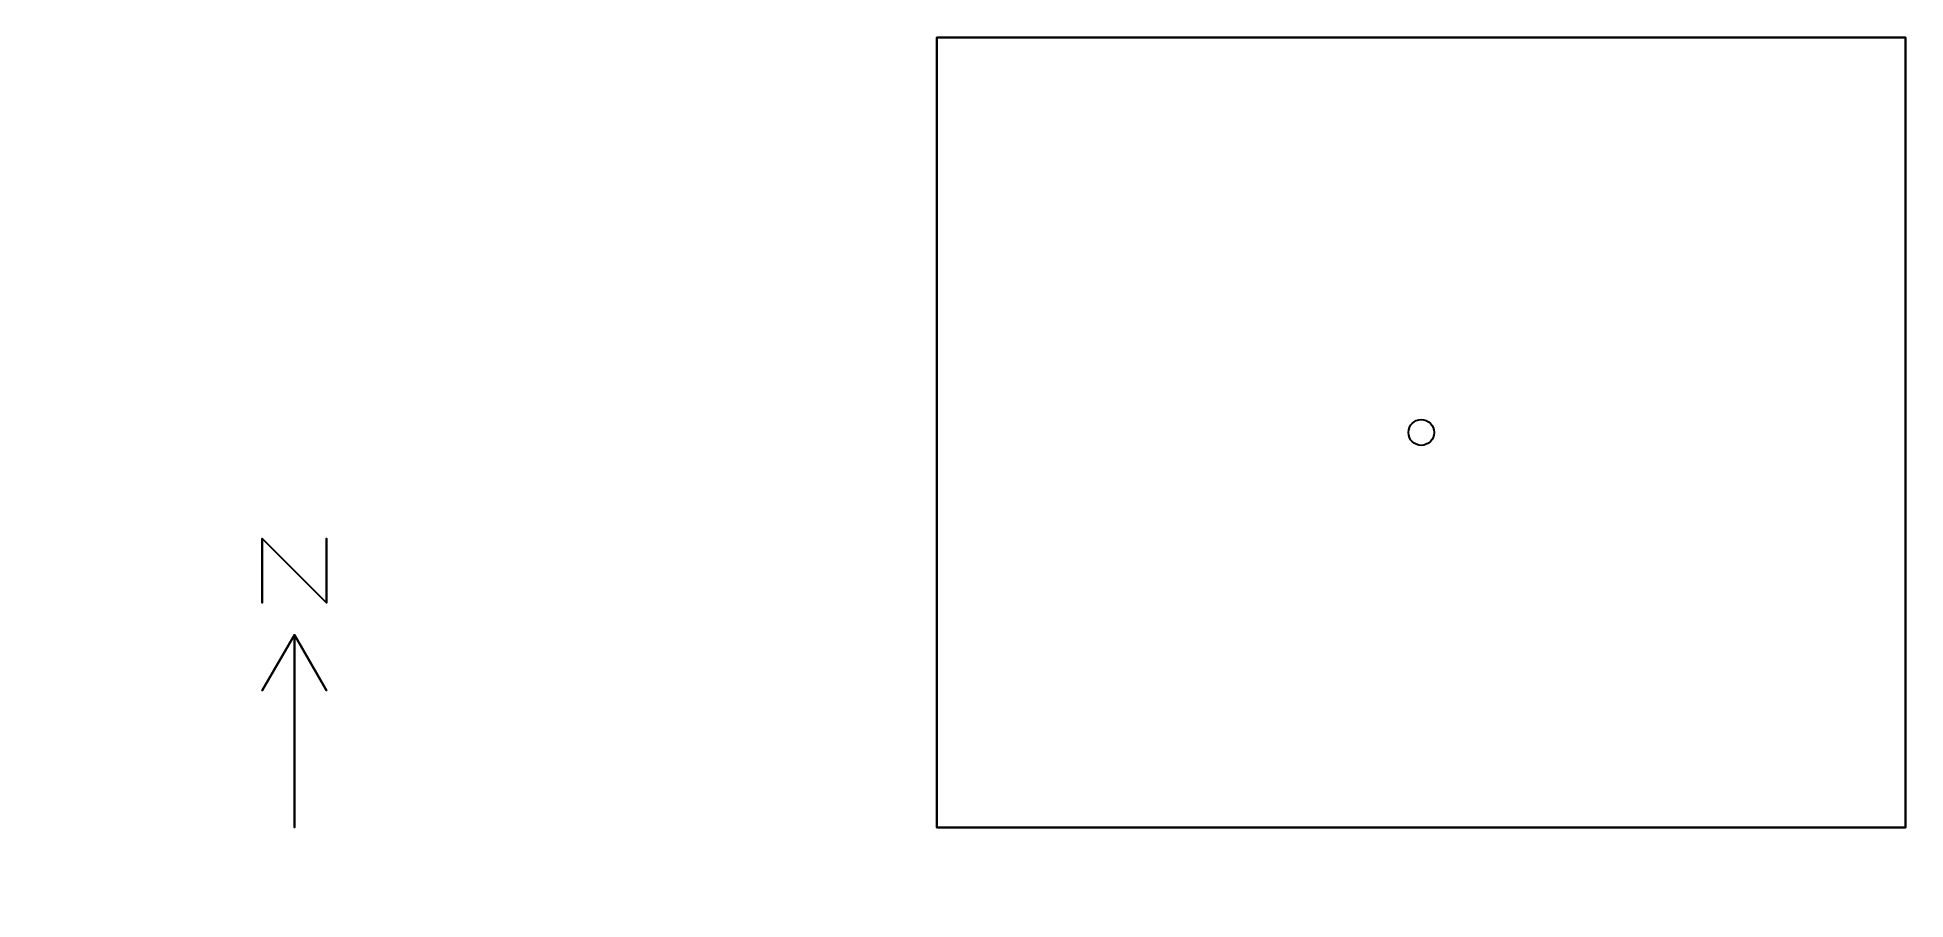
# Model space of a CAD drawing. Header units: metres. Extents: x -13.8 to 15.3, y -0.4 to 13.
import ezdxf

# ---------------------------------------------------------------- set-up
doc = ezdxf.new("R2010")
doc.units = ezdxf.units.M

msp = doc.modelspace()

# ---------------------------------------------------------------- linework, layer by layer
at = {"layer": '1', "color": 3}
for points in [[(-10.2982, 5.2011, 0.1), (-10.2982, 5.2011), (-10.2982, 4.2011), (-10.2982, 4.2011, 0.1)], [(-10.2982, 5.2011, 0.1), (-10.2982, 5.2011), (-9.2982, 4.2011), (-9.2982, 4.2011, 0.1)], [(-9.2982, 5.2011, 0.1), (-9.2982, 5.2011), (-9.2982, 4.2011), (-9.2982, 4.2011, 0.1)], [(-9.7982, 3.7011, 0.1), (-9.7982, 3.7011), (-10.2982, 2.83507), (-10.2982, 2.83507, 0.1)], [(-9.7982, 3.7011, 0.1), (-9.7982, 3.7011), (-9.7982, 0.7011), (-9.7982, 0.7011, 0.1)], [(-9.7982, 3.7011, 0.1), (-9.7982, 3.7011), (-9.2982, 2.83507), (-9.2982, 2.83507, 0.1)]]:
    msp.add_3dface(points, dxfattribs=at)
at = {"layer": 'CONSTRUCTION', "color": 10}
msp.add_circle((7.73905, 6.84972, 0.85), 0.2, dxfattribs=at)
at = {"layer": 'CONSTRUCTION', "color": 43}
for points in [[(15.2763, 12.9983, 5), (15.2763, 12.9983), (0.2018, 12.9983), (0.2018, 12.9983, 5)], [(0.2018, 12.9983, 5), (0.2018, 12.9983), (0.2018, 0.7011), (0.2018, 0.7011, 5)], [(15.2763, 0.7011, 5), (15.2763, 0.7011), (15.2763, 12.9983), (15.2763, 12.9983, 5)], [(0.2018, 0.7011, 5), (0.2018, 0.7011), (15.2763, 0.7011), (15.2763, 0.7011, 5)]]:
    msp.add_3dface(points, dxfattribs=at)
at = {"layer": 'CONSTRUCTION', "color": 8}
msp.add_3dface([(0.2018, 0.7011), (0.2018, 12.9983), (15.2763, 12.9983), (15.2763, 0.7011)], dxfattribs=at)
at = {"layer": 'CONSTRUCTION', "color": 15}
msp.add_3dface([(0.2018, 0.7011, 5), (15.2763, 0.7011, 5), (15.2763, 12.9983, 5), (0.2018, 12.9983, 5)], dxfattribs=at)
at = {"layer": 'CONSTRUCTION', "color": 143}
for points in [[(15.2763, 9.5135, 3.9495), (15.2763, 9.5135, 1.4495), (15.2763, 11.1978, 1.4495), (15.2763, 11.1978, 3.9495)], [(0.2018, 10.8907, 3.8614), (0.2018, 10.8907, 1.3614), (0.2018, 9.2064, 1.3614), (0.2018, 9.2064, 3.8614)], [(0.2018, 5.0371, 3.8614), (0.2018, 5.0371, 1.3614), (0.2018, 3.3528, 1.3614), (0.2018, 3.3528, 3.8614)], [(15.2763, 2.0288, 3.9495), (15.2763, 2.0288, 1.4495), (15.2763, 3.713, 1.4495), (15.2763, 3.713, 3.9495)]]:
    msp.add_3dface(points, dxfattribs=at)

doc.saveas('drawing.dxf')
